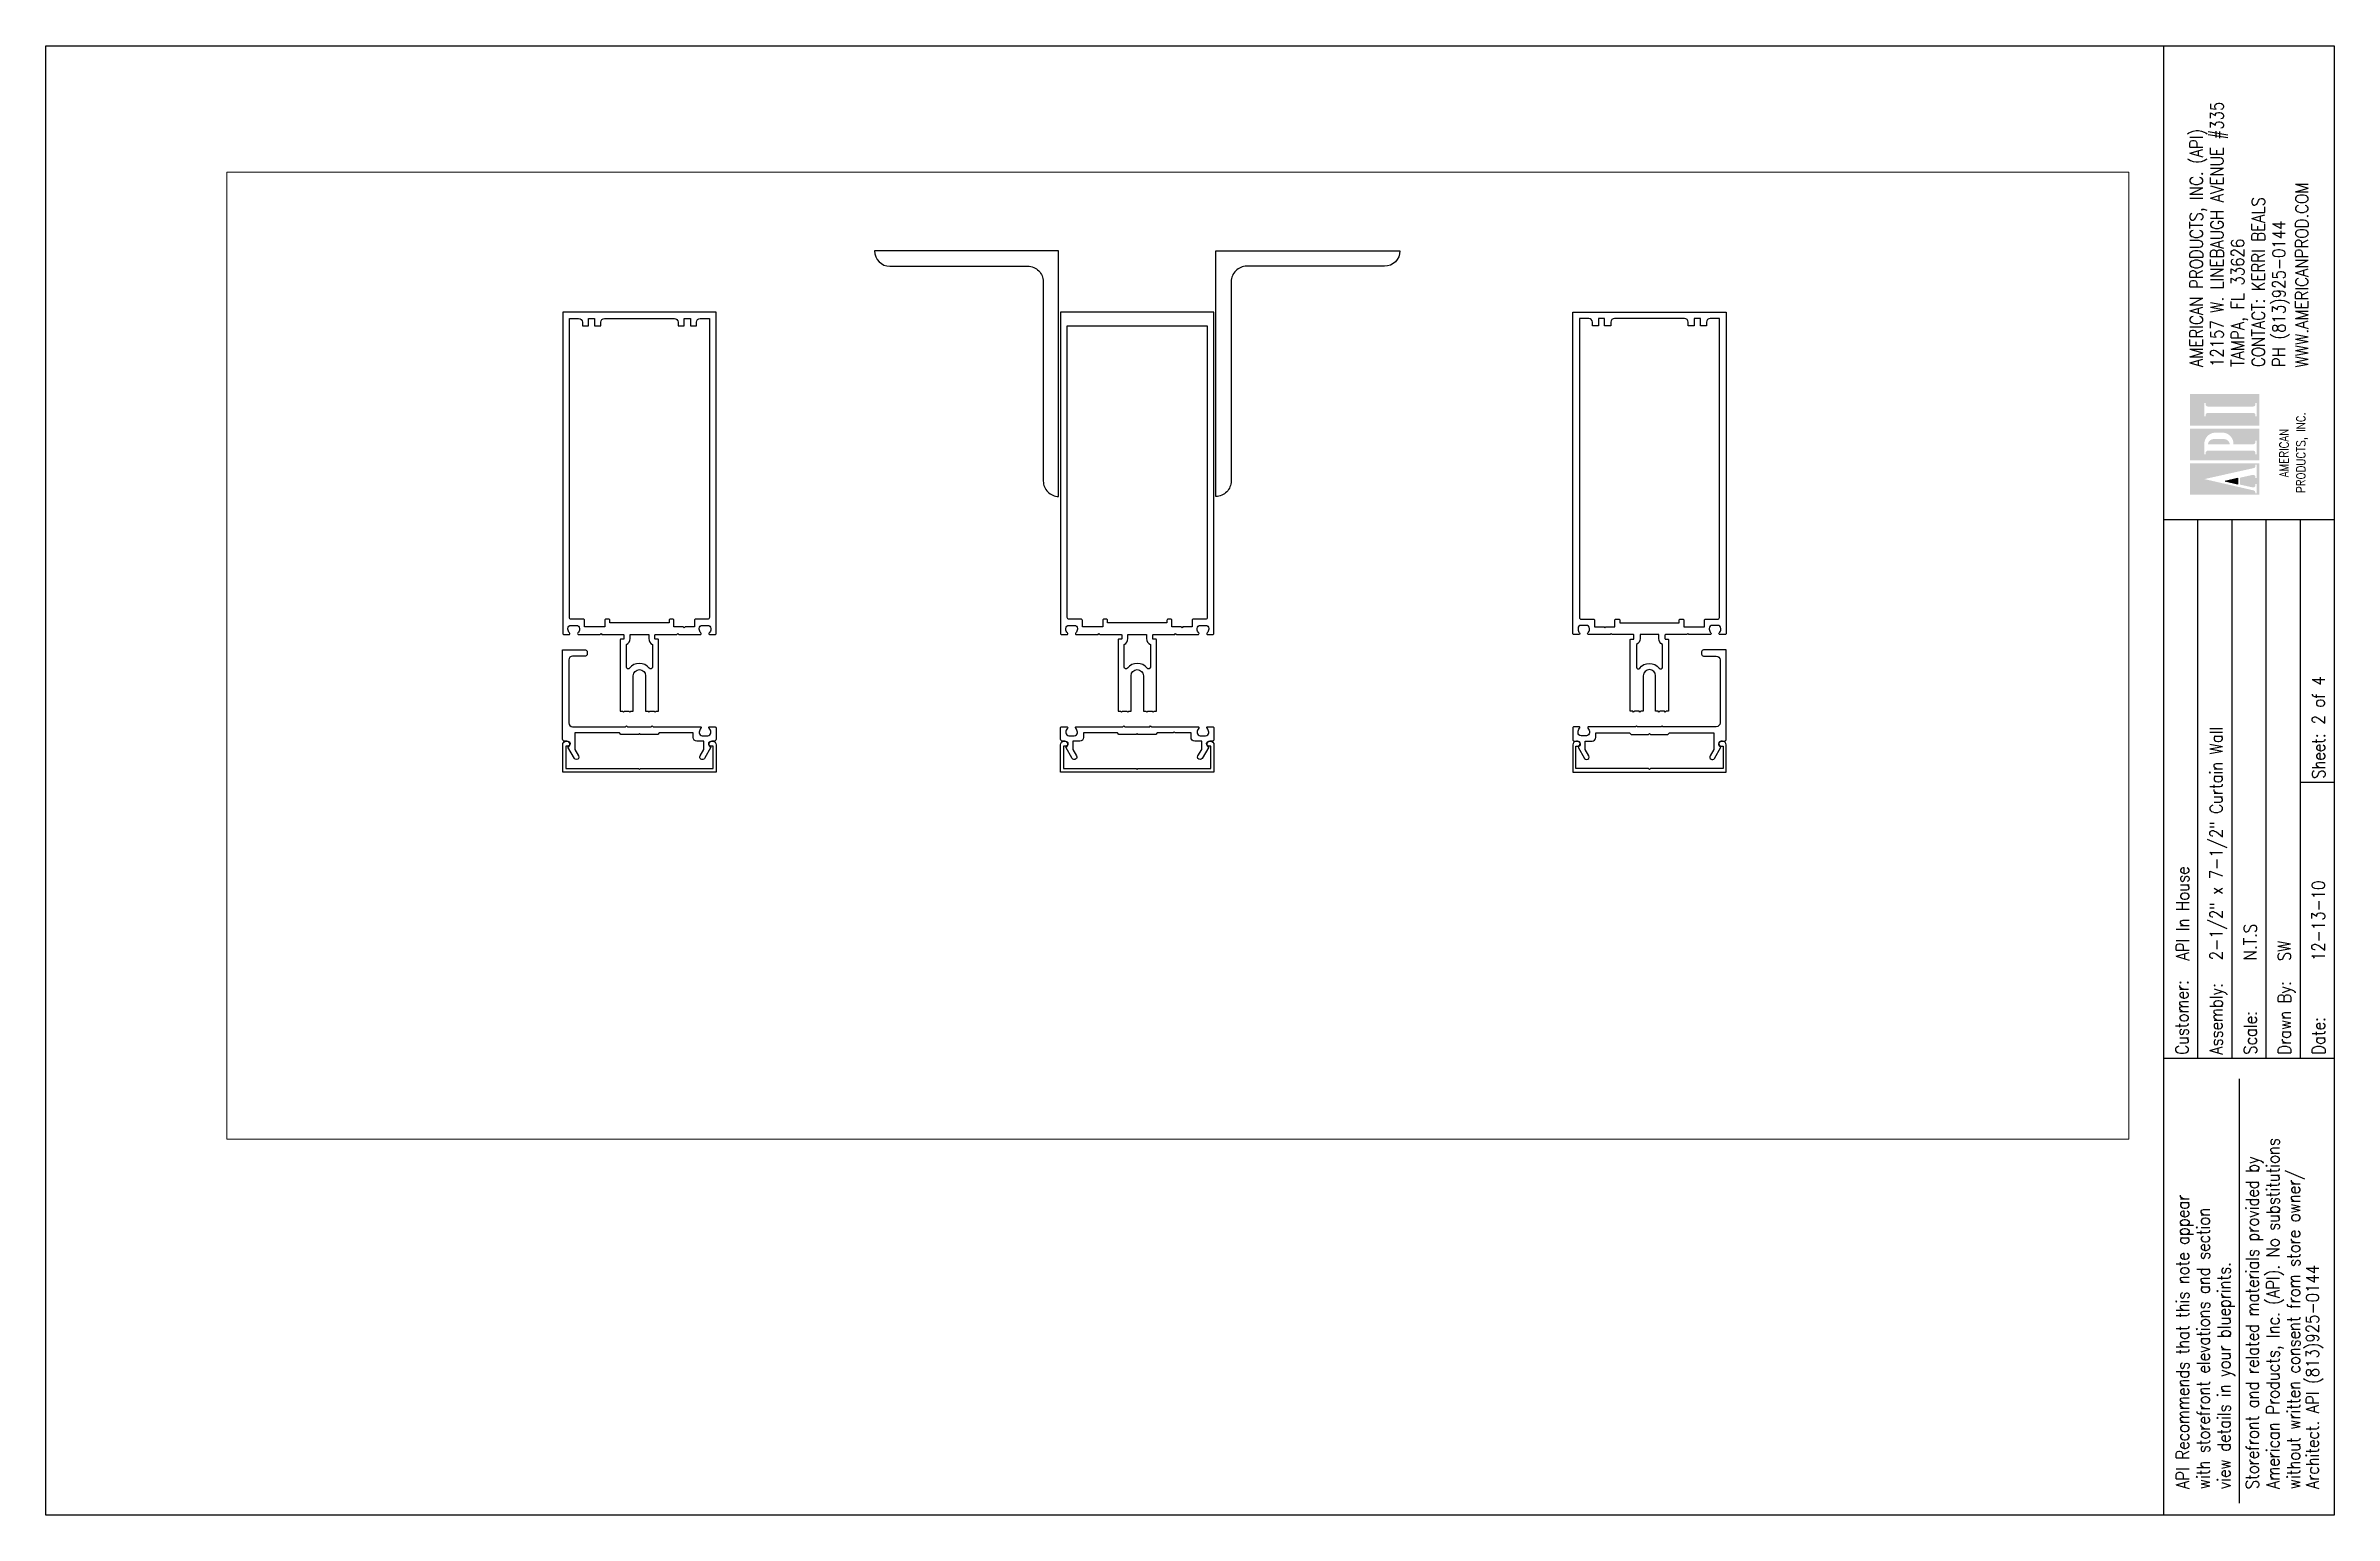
# Paper-space layout 'Sheet 2' of a CAD drawing. Extents: x -0.2 to 16.5, y 0 to 10.8.
# The model-space entities are those that its viewports show. They can reach past a viewport. Long polylines and large blocks are cut down to what shows.
import ezdxf

# ---------------------------------------------------------------- set-up
doc = ezdxf.new("R2010")
doc.units = 0
doc.header["$MEASUREMENT"] = 0
for name, color, linetype in [('01-detail', 7, 'Continuous'), ('A-ANNO-NOTES', 4, 'Continuous'), ('SHAPE', 7, 'Continuous')]:
    doc.layers.add(name, color=color, linetype=linetype)
doc.layers.add('Vport', color=4, linetype='Continuous', plot=False)
doc.styles.add('FG-Note', font='simplex.shx', dxfattribs={"width": 0.85})

# ---------------------------------------------------------------- blocks, each defined once
blk = doc.blocks.new('11x17')
at = {"layer": 'A-ANNO-NOTES'}
h = blk.add_hatch(color=256, dxfattribs=at)
h.paths.add_polyline_path([(38.334, 7.941), (38.334, 7.71), (38.841, 7.71), (38.841, 7.941)])
h.paths.add_polyline_path([(38.439, 7.875), (38.448, 7.875), (38.448, 7.865, 0.414214), (38.464, 7.85), (38.797, 7.85, 0.414214), (38.812, 7.865), (38.812, 7.875), (38.822, 7.875), (38.822, 7.777), (38.812, 7.777), (38.812, 7.787, 0.414214), (38.797, 7.803), (38.464, 7.803, 0.414214), (38.448, 7.787), (38.448, 7.777), (38.439, 7.777)], flags=16)
h = blk.add_hatch(color=256, dxfattribs=at)
h.paths.add_polyline_path([(38.334, 7.688), (38.334, 7.457), (38.841, 7.457), (38.841, 7.688)])
h.paths.add_polyline_path([(38.439, 7.588, -0.388406), (38.525, 7.659), (38.548, 7.659), (38.564, 7.659, -0.395754), (38.651, 7.587), (38.651, 7.574), (38.797, 7.574, 0.414214), (38.812, 7.59), (38.812, 7.599), (38.822, 7.599), (38.822, 7.501), (38.812, 7.501), (38.812, 7.511, 0.414214), (38.797, 7.527), (38.464, 7.527, 0.414214), (38.448, 7.511), (38.448, 7.501), (38.439, 7.501)], flags=16)
h.paths.add_polyline_path([(38.464, 7.574, -0.361303), (38.505, 7.612), (38.584, 7.612, -0.361303), (38.625, 7.574)], flags=0)
h = blk.add_hatch(color=256, dxfattribs=at)
h.paths.add_polyline_path([(38.334, 7.435), (38.334, 7.204), (38.841, 7.204), (38.841, 7.435)])
h.paths.add_polyline_path([(38.439, 7.319), (38.797, 7.399, 0.414214), (38.812, 7.414), (38.812, 7.424), (38.822, 7.424), (38.822, 7.326), (38.812, 7.326), (38.812, 7.334, 0.479572), (38.793, 7.35), (38.699, 7.329), (38.699, 7.279), (38.793, 7.258, 0.481968), (38.812, 7.273), (38.812, 7.284), (38.822, 7.284), (38.822, 7.215), (38.812, 7.215), (38.812, 7.221, 0.349557), (38.8, 7.236)], flags=16)
h.paths.add_polyline_path([(38.59, 7.305), (38.68, 7.325), (38.68, 7.284)], flags=0)
h.paths.add_polyline_path([(38.59, 7.305), (38.68, 7.284), (38.68, 7.325)], flags=0)
blk.add_hatch(color=256, dxfattribs=at).paths.add_polyline_path([(38.59, 7.304), (38.68, 7.325), (38.68, 7.283)])
for p, q in [((22.639, 10.489), (39.389, 10.489)), ((22.639, -0.261), (22.639, 10.489)), ((39.389, 10.489), (39.389, -0.261)), ((39.389, -0.261), (22.639, -0.261))]:
    blk.add_line(p, q)
at = {"layer": '01-detail'}
for p, q in [((38.139, 10.489), (38.139, -0.261)), ((39.389, 7.02), (38.139, 7.02)), ((38.389, 7.02), (38.389, 3.081)), ((38.639, 7.02), (38.639, 3.081)), ((38.889, 7.02), (38.889, 3.081)), ((39.139, 7.02), (39.139, 3.081)), ((39.389, 5.099), (39.139, 5.099)), ((39.389, 3.081), (38.139, 3.081)), ((38.695, -0.173), (38.695, 2.931))]:
    blk.add_line(p, q, dxfattribs=at)
at = {"layer": 'A-ANNO-NOTES'}
blk.add_lwpolyline([(38.59, 7.304), (38.68, 7.325), (38.68, 7.283)], close=True, dxfattribs=at)
at = {"layer": 'A-ANNO-NOTES', "linetype": 'Continuous', "style": 'FG-Note', "width": 0.85}
for s, height, p in [('12157 W. LINEBAUGH AVENUE #335', 0.094, (38.578, 8.139)), ('AMERICAN PRODUCTS, INC. (API)', 0.094, (38.427, 8.139)), ('WWW.AMERICANPROD.COM', 0.094, (39.199, 8.137)), ('CONTACT: KERRI BEALS ', 0.094, (38.88, 8.139)), ('TAMPA, FL 33626', 0.094, (38.729, 8.139)), ('PH (813)925-0144 ', 0.094, (39.031, 8.139)), ('PRODUCTS, INC.', 0.06462, (39.177, 7.217)), ('AMERICAN', 0.0646, (39.054, 7.332)), ('Sheet:', 0.094, (39.322, 5.126)), ('Customer:', 0.094, (38.322, 3.108)), ('Assembly:', 0.094, (38.572, 3.108)), ('Drawn By:', 0.094, (39.072, 3.108)), ('Scale:', 0.094, (38.822, 3.108)), ('Date:', 0.094, (39.322, 3.108)), ('Storefront and related materials provided by', 0.094, (38.837, -0.07)), ('American Products, Inc. (API). No substitutions', 0.094, (38.988, -0.07)), ('without written consent from store owner/', 0.094, (39.139, -0.07)), ('API Recommends that this note appear', 0.094, (38.327, -0.07)), ('with storefront elevations and section', 0.094, (38.478, -0.07)), ('view details in your blueprints.', 0.094, (38.629, -0.07)), ('Architect. API (813)925-0144', 0.094, (39.277, -0.07))]:
    blk.add_text(s, height=height, rotation=90, dxfattribs=at).set_placement(p)
at = {"layer": 'A-ANNO-NOTES', "style": 'FG-Note', "width": 0.85}
for tag, p in [('SHEET', (39.321, 5.524)), ('CUSTOMER', (38.327, 3.797)), ('ASSEMBLY', (38.572, 3.799)), ('DRAWN_BY', (39.07, 3.793)), ('SCALE', (38.821, 3.799)), ('DATE', (39.32, 3.793))]:
    blk.add_attdef(tag, p, '', height=0.094, rotation=90, dxfattribs=at)

msp = doc.modelspace()

# ---------------------------------------------------------------- linework, layer by layer
at = {"layer": 'SHAPE'}
for points in [[(562.175, 339.204, 0.411891), (562.427, 338.954), (564.673, 338.954, -0.414214), (564.925, 338.702), (564.925, 335.454, 0.414214), (565.175, 335.204), (565.175, 339.204)], [(570.737, 339.204, -0.411891), (570.485, 338.954), (568.239, 338.954, 0.414214), (567.987, 338.702), (567.987, 335.454, -0.414214), (567.737, 335.204), (567.737, 339.204)], [(558.204, 331.704), (558.244, 331.704), (558.244, 332.284, -1), (558.444, 332.284), (558.444, 331.704), (558.484, 331.704), (558.499, 331.689), (558.514, 331.704), (558.587, 331.704), (558.602, 331.689), (558.617, 331.704), (558.657, 331.704), (558.657, 332.868, 0.414214), (558.647, 332.878), (558.607, 332.878, -0.414214), (558.597, 332.888), (558.597, 332.944, -0.414214), (558.607, 332.954), (558.954, 332.954), (558.969, 332.969), (558.984, 332.954), (559.336, 332.954, 0.669376), (559.346, 332.98, -0.199773), (559.32, 333.044), (559.32, 333.054, -0.414214), (559.37, 333.104), (559.458, 333.104, -0.414214), (559.508, 333.054), (559.508, 333.044, -0.199773), (559.481, 332.98, 0.669376), (559.492, 332.954), (559.574, 332.954, 0.414214), (559.594, 332.974), (559.594, 338.204), (557.094, 338.204), (557.094, 332.974, 0.414214), (557.114, 332.954), (557.196, 332.954, 0.669376), (557.206, 332.98, -0.199773), (557.18, 333.044), (557.18, 333.054, -0.414214), (557.23, 333.104), (557.318, 333.104, -0.414214), (557.368, 333.054), (557.368, 333.044, -0.199773), (557.341, 332.98, 0.669376), (557.352, 332.954), (557.704, 332.954), (557.719, 332.969), (557.734, 332.954), (558.081, 332.954, -0.414214), (558.091, 332.944), (558.091, 332.888, -0.414214), (558.081, 332.878), (558.041, 332.878, 0.414214), (558.031, 332.868), (558.031, 331.704), (558.071, 331.704), (558.086, 331.689), (558.101, 331.704), (558.174, 331.704), (558.189, 331.689)], [(557.429, 333.204), (557.234, 333.204, -0.414214), (557.204, 333.234), (557.204, 338.104), (557.354, 338.104, -0.414214), (557.414, 338.044), (557.414, 337.984), (557.514, 337.984), (557.514, 338.104), (557.614, 338.104), (557.614, 337.984), (557.714, 337.984), (557.714, 338.044, -0.414214), (557.774, 338.104), (558.914, 338.104, -0.414214), (558.974, 338.044), (558.974, 337.984), (559.074, 337.984), (559.074, 338.104), (559.174, 338.104), (559.174, 337.984), (559.274, 337.984), (559.274, 338.044, -0.414214), (559.334, 338.104), (559.484, 338.104), (559.484, 333.234, -0.414214), (559.454, 333.204), (559.259, 333.204, 0.414214), (559.239, 333.184), (559.239, 333.079), (559.088, 333.079), (559.073, 333.064), (559.058, 333.079), (558.907, 333.079), (558.907, 333.184, 0.414214), (558.887, 333.204), (558.847, 333.204, 0.414214), (558.827, 333.184), (558.827, 333.144), (557.861, 333.144), (557.861, 333.184, 0.414214), (557.841, 333.204), (557.801, 333.204, 0.414214), (557.781, 333.184), (557.781, 333.079), (557.449, 333.079), (557.449, 333.184, 0.414214)], [(565.309, 332.954, 0.669376), (565.319, 332.98, -0.199773), (565.293, 333.044), (565.293, 333.054, -0.414214), (565.343, 333.104), (565.431, 333.104, -0.414214), (565.481, 333.054), (565.481, 333.044, -0.199773), (565.454, 332.98, 0.669376), (565.465, 332.954), (565.817, 332.954), (565.832, 332.969), (565.847, 332.954), (566.194, 332.954, -0.414214), (566.204, 332.944), (566.204, 332.888, -0.414214), (566.194, 332.878), (566.154, 332.878, 0.414214), (566.144, 332.868), (566.144, 331.704), (566.184, 331.704), (566.199, 331.689), (566.214, 331.704), (566.287, 331.704), (566.302, 331.689), (566.317, 331.704), (566.357, 331.704), (566.357, 332.284, -1), (566.557, 332.284), (566.557, 331.704), (566.597, 331.704), (566.612, 331.689), (566.627, 331.704), (566.7, 331.704), (566.715, 331.689), (566.73, 331.704), (566.77, 331.704), (566.77, 332.868, 0.414214), (566.76, 332.878), (566.72, 332.878, -0.414214), (566.71, 332.888), (566.71, 332.944, -0.414214), (566.72, 332.954), (567.067, 332.954), (567.082, 332.969), (567.097, 332.954), (567.449, 332.954, 0.669376), (567.459, 332.98, -0.199773), (567.433, 333.044), (567.433, 333.054, -0.414214), (567.483, 333.104), (567.571, 333.104, -0.414214), (567.621, 333.054), (567.621, 333.044, -0.199773), (567.594, 332.98, 0.669376), (567.605, 332.954), (567.687, 332.954, 0.414214), (567.707, 332.974), (567.707, 338.204), (565.207, 338.204), (565.207, 332.974, 0.414214), (565.227, 332.954)], [(565.542, 333.204), (565.347, 333.204, -0.414214), (565.317, 333.234), (565.317, 337.984), (567.597, 337.984), (567.597, 333.234, -0.414214), (567.567, 333.204), (567.372, 333.204, 0.414214), (567.352, 333.184), (567.352, 333.079), (567.201, 333.079), (567.186, 333.064), (567.171, 333.079), (567.02, 333.079), (567.02, 333.184, 0.414214), (567, 333.204), (566.96, 333.204, 0.414214), (566.94, 333.184), (566.94, 333.144), (565.974, 333.144), (565.974, 333.184, 0.414214), (565.954, 333.204), (565.914, 333.204, 0.414214), (565.894, 333.184), (565.894, 333.079), (565.562, 333.079), (565.562, 333.184, 0.414214)], [(574.943, 331.704), (574.903, 331.704), (574.903, 332.284, 1), (574.703, 332.284), (574.703, 331.704), (574.663, 331.704), (574.648, 331.689), (574.633, 331.704), (574.56, 331.704), (574.545, 331.689), (574.53, 331.704), (574.49, 331.704), (574.49, 332.868, -0.414214), (574.5, 332.878), (574.54, 332.878, 0.414214), (574.55, 332.888), (574.55, 332.944, 0.414214), (574.54, 332.954), (574.193, 332.954), (574.178, 332.969), (574.163, 332.954), (573.811, 332.954, -0.669376), (573.8, 332.98, 0.199773), (573.827, 333.044), (573.827, 333.054, 0.414214), (573.777, 333.104), (573.689, 333.104, 0.414214), (573.639, 333.054), (573.639, 333.044, 0.199773), (573.665, 332.98, -0.669376), (573.655, 332.954), (573.573, 332.954, -0.414214), (573.553, 332.974), (573.553, 338.204), (576.053, 338.204), (576.053, 332.974, -0.414214), (576.033, 332.954), (575.951, 332.954, -0.669376), (575.94, 332.98, 0.199773), (575.967, 333.044), (575.967, 333.054, 0.414214), (575.917, 333.104), (575.829, 333.104, 0.414214), (575.779, 333.054), (575.779, 333.044, 0.199773), (575.805, 332.98, -0.669376), (575.795, 332.954), (575.443, 332.954), (575.428, 332.969), (575.413, 332.954), (575.066, 332.954, 0.414214), (575.056, 332.944), (575.056, 332.888, 0.414214), (575.066, 332.878), (575.106, 332.878, -0.414214), (575.116, 332.868), (575.116, 331.704), (575.076, 331.704), (575.061, 331.689), (575.046, 331.704), (574.973, 331.704), (574.958, 331.689)], [(575.718, 333.204), (575.913, 333.204, 0.414214), (575.943, 333.234), (575.943, 338.104), (575.793, 338.104, 0.414214), (575.733, 338.044), (575.733, 337.984), (575.633, 337.984), (575.633, 338.104), (575.533, 338.104), (575.533, 337.984), (575.433, 337.984), (575.433, 338.044, 0.414214), (575.373, 338.104), (574.233, 338.104, 0.414214), (574.173, 338.044), (574.173, 337.984), (574.073, 337.984), (574.073, 338.104), (573.973, 338.104), (573.973, 337.984), (573.873, 337.984), (573.873, 338.044, 0.414214), (573.813, 338.104), (573.663, 338.104), (573.663, 333.234, 0.414214), (573.693, 333.204), (573.888, 333.204, -0.414214), (573.908, 333.184), (573.908, 333.079), (574.059, 333.079), (574.074, 333.064), (574.089, 333.079), (574.24, 333.079), (574.24, 333.184, -0.414214), (574.26, 333.204), (574.3, 333.204, -0.414214), (574.32, 333.184), (574.32, 333.144), (575.286, 333.144), (575.286, 333.184, -0.414214), (575.306, 333.204), (575.346, 333.204, -0.414214), (575.366, 333.184), (575.366, 333.079), (575.698, 333.079), (575.698, 333.184, -0.414214)], [(559.219, 331.354), (558.668, 331.354), (558.643, 331.329), (558.358, 331.329), (558.343, 331.344), (558.328, 331.329), (558.043, 331.329), (558.018, 331.354), (557.293, 331.354), (557.293, 331.084), (557.354, 330.978, -1), (557.285, 330.938), (557.179, 331.121, 0.84909), (557.163, 331.218), (557.123, 331.218, -0.414214), (557.093, 331.248), (557.093, 332.704), (557.463, 332.704, -0.414214), (557.493, 332.674), (557.493, 332.634, -0.414214), (557.463, 332.604), (557.253, 332.604, 0.414214), (557.193, 332.544), (557.193, 331.514, 0.414214), (557.253, 331.454), (558.118, 331.454), (558.133, 331.469), (558.148, 331.454), (558.538, 331.454), (558.553, 331.469), (558.568, 331.454), (559.335, 331.454, -0.669376), (559.346, 331.429, 0.199773), (559.319, 331.365), (559.319, 331.354, 0.414214), (559.369, 331.304), (559.457, 331.304, 0.414214), (559.507, 331.354), (559.507, 331.365, 0.199773), (559.481, 331.429, -0.669376), (559.491, 331.454), (559.573, 331.454, -0.414214), (559.593, 331.434), (559.593, 331.248, -0.414214), (559.563, 331.218), (559.523, 331.218, 0.84909), (559.507, 331.121), (559.402, 330.938, -1), (559.333, 330.978), (559.393, 331.084), (559.393, 331.218), (559.279, 331.218, -0.414214), (559.219, 331.278)], [(558.185, 332.406, -0.718023), (558.131, 332.424), (558.131, 332.79, 0.281861), (558.191, 332.888), (558.191, 332.954), (558.497, 332.954), (558.497, 332.888, 0.281861), (558.557, 332.79), (558.557, 332.424, -0.718023), (558.503, 332.406, 0.495501)], [(566.616, 332.406, 0.495501), (566.298, 332.406, -0.718023), (566.244, 332.424), (566.244, 332.79, 0.281861), (566.304, 332.888), (566.304, 332.954), (566.61, 332.954), (566.61, 332.888, 0.281861), (566.67, 332.79), (566.67, 332.424, -0.718023)], [(573.927, 331.354), (574.478, 331.354), (574.503, 331.329), (574.788, 331.329), (574.803, 331.344), (574.818, 331.329), (575.103, 331.329), (575.128, 331.354), (575.853, 331.354), (575.853, 331.084), (575.792, 330.978, 1), (575.862, 330.938), (575.967, 331.121, -0.84909), (575.983, 331.218), (576.023, 331.218, 0.414214), (576.053, 331.248), (576.053, 332.704), (575.683, 332.704, 0.414214), (575.653, 332.674), (575.653, 332.634, 0.414214), (575.683, 332.604), (575.893, 332.604, -0.414214), (575.953, 332.544), (575.953, 331.514, -0.414214), (575.893, 331.454), (575.028, 331.454), (575.013, 331.469), (574.998, 331.454), (574.608, 331.454), (574.593, 331.469), (574.578, 331.454), (573.811, 331.454, 0.669376), (573.801, 331.429, -0.199773), (573.827, 331.365), (573.827, 331.354, -0.414214), (573.777, 331.304), (573.689, 331.304, -0.414214), (573.639, 331.354), (573.639, 331.365, -0.199773), (573.666, 331.429, 0.669376), (573.655, 331.454), (573.573, 331.454, 0.414214), (573.553, 331.434), (573.553, 331.248, 0.414214), (573.583, 331.218), (573.623, 331.218, -0.84909), (573.639, 331.121), (573.745, 330.938, 1), (573.814, 330.978), (573.753, 331.084), (573.753, 331.218), (573.867, 331.218, 0.414214), (573.927, 331.278)], [(574.962, 332.406, 0.718023), (575.016, 332.424), (575.016, 332.79, -0.281861), (574.956, 332.888), (574.956, 332.954), (574.65, 332.954), (574.65, 332.888, -0.281861), (574.59, 332.79), (574.59, 332.424, 0.718023), (574.644, 332.406, -0.495501)], [(559.594, 331.158), (559.594, 330.714), (557.094, 330.714), (557.094, 331.158, -0.414214), (557.154, 331.218), (557.174, 331.218, -1), (557.174, 331.138), (557.144, 331.138), (557.144, 330.774), (558.329, 330.774), (558.344, 330.759), (558.359, 330.774), (559.544, 330.774), (559.544, 331.138), (559.514, 331.138, -1), (559.514, 331.218), (559.534, 331.218, -0.414214)], [(565.407, 331.218), (565.407, 331.084), (565.467, 330.978, -1), (565.398, 330.938), (565.293, 331.121, 0.84909), (565.277, 331.218), (565.237, 331.218, -0.414214), (565.207, 331.248), (565.207, 331.434, -0.414214), (565.227, 331.454), (565.309, 331.454, -0.669376), (565.319, 331.429, 0.199773), (565.293, 331.365), (565.293, 331.354, 0.414214), (565.343, 331.304), (565.431, 331.304, 0.414214), (565.481, 331.354), (565.481, 331.365, 0.199773), (565.454, 331.429, -0.669376), (565.465, 331.454), (566.224, 331.454), (566.239, 331.469), (566.254, 331.454), (566.659, 331.454), (566.674, 331.469), (566.689, 331.454), (567.449, 331.454, -0.669376), (567.459, 331.429, 0.199773), (567.433, 331.365), (567.433, 331.354, 0.414214), (567.483, 331.304), (567.571, 331.304, 0.414214), (567.621, 331.354), (567.621, 331.365, 0.199773), (567.594, 331.429, -0.669376), (567.605, 331.454), (567.687, 331.454, -0.414214), (567.707, 331.434), (567.707, 331.248, -0.414214), (567.677, 331.218), (567.637, 331.218, 0.84909), (567.621, 331.121), (567.515, 330.938, -1), (567.446, 330.978), (567.507, 331.084), (567.507, 331.218), (567.393, 331.218, -0.414214), (567.333, 331.278), (567.333, 331.354), (567.072, 331.354), (567.057, 331.369), (567.042, 331.354), (566.782, 331.354), (566.757, 331.329), (566.472, 331.329), (566.457, 331.344), (566.442, 331.329), (566.157, 331.329), (566.132, 331.354), (565.581, 331.354), (565.581, 331.278, -0.414214), (565.521, 331.218)], [(567.707, 331.158), (567.707, 330.714), (565.207, 330.714), (565.207, 331.158, -0.414214), (565.267, 331.218), (565.287, 331.218, -1), (565.287, 331.138), (565.257, 331.138), (565.257, 330.774), (566.442, 330.774), (566.457, 330.759), (566.472, 330.774), (567.657, 330.774), (567.657, 331.138), (567.627, 331.138, -1), (567.627, 331.218), (567.647, 331.218, -0.414214)], [(573.553, 331.158), (573.553, 330.714), (576.053, 330.714), (576.053, 331.158, 0.414214), (575.993, 331.218), (575.973, 331.218, 1), (575.973, 331.138), (576.003, 331.138), (576.003, 330.774), (574.818, 330.774), (574.803, 330.759), (574.788, 330.774), (573.603, 330.774), (573.603, 331.138), (573.633, 331.138, 1), (573.633, 331.218), (573.613, 331.218, 0.414214)]]:
    msp.add_lwpolyline(points, format="xyb", close=True, dxfattribs=at)

psp = doc.layouts.new('Sheet 2')

# ---------------------------------------------------------------- block references
psp.add_blockref('11x17', (-22.889, 0.261)).add_auto_attribs({'CUSTOMER': 'API In House', 'ASSEMBLY': '2-1/2" x 7-1/2" Curtain Wall', 'SCALE': 'N.T.S', 'DRAWN_BY': 'SW', 'DATE': '12-13-10', 'SHEET': '2 of 4'})

# ---------------------------------------------------------------- viewports
at = {"layer": 'Vport'}
psp.add_viewport(center=(8.036, 6.288), size=(13.923, 7.07508), view_center_point=(567.118, 332.61), view_height=15.75185, dxfattribs=at)

doc.saveas('drawing.dxf')
